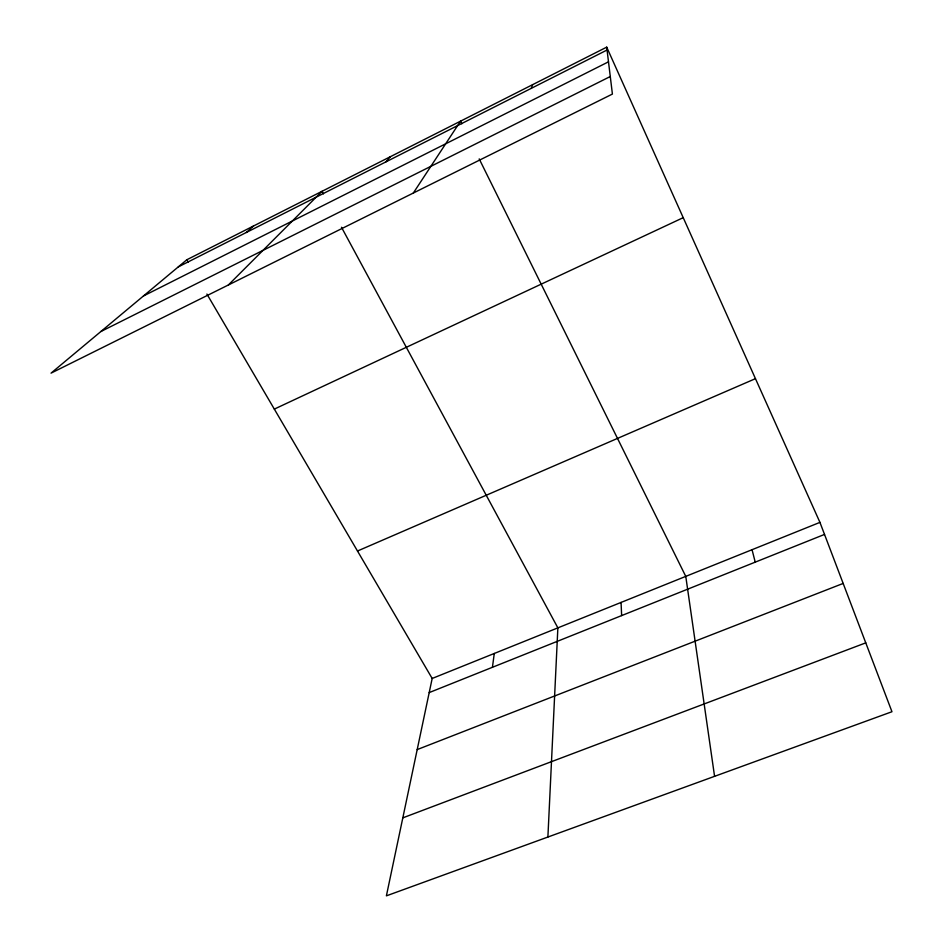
<?xml version="1.0" encoding="UTF-8"?>
<svg xmlns="http://www.w3.org/2000/svg" width="943" height="943" viewBox="0 0 943 943"><rect width="100%" height="100%" fill="white"/><g stroke="black" fill="none" stroke-linecap="round" stroke-linejoin="round"><path stroke-width="1.41" d="M547.895 837.03L557.867 627.873L341.484 227.251M492.435 667.29L494.273 653.475M206.906 294.051L432.177 678.465L386.394 895.85L891.96 711.729L819.938 522.375L606.714 47.15L186.808 259.773L51.04 373.145L612.408 94.064L606.714 47.15M531.298 88.336L532.618 84.67M413.317 193.044L460.538 121.164L461.822 123.769M385.97 161.842L390.378 156.691M228.359 284.998L322.058 191.288L323.449 193.857M246.323 232.485L253.526 225.99M178.298 266.893L607.056 50.014M143.477 295.961L608.494 61.825M100.901 331.512L610.274 76.524M274.319 409.109L683.215 217.668M357.491 551.018L755.461 378.662M432.177 678.465L819.938 522.375M429.206 692.586L824.524 534.422M417.195 749.591L843.16 583.434M402.814 817.864L865.768 642.855M186.808 259.773L188.305 262.319M479.197 158.884L685.773 576.385L714.57 776.337M752.043 549.698L755.225 562.146M621.06 602.424L621.637 615.59"/></g></svg>
